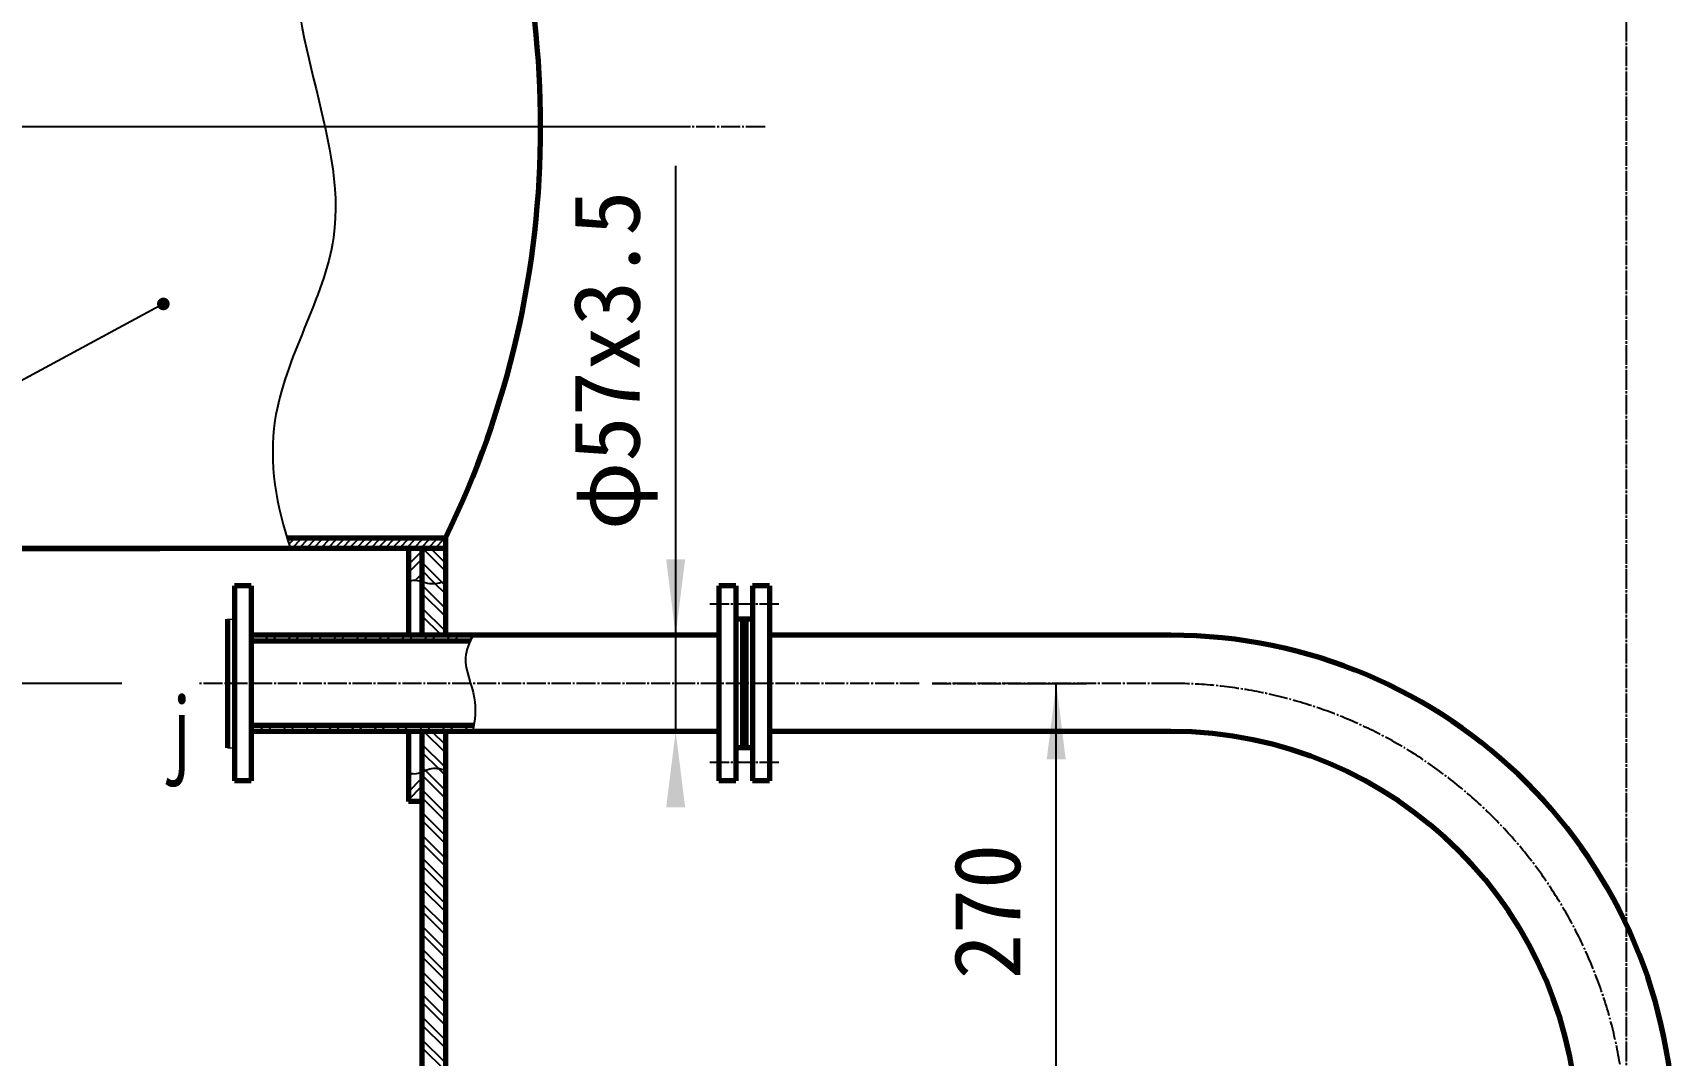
# Model space of a CAD drawing. Header units: millimetres. Extents: x -23892 to 57527, y -540 to 34444.
# Drawn here: x 8553 to 11126, y 15113 to 16716 of the extents above; entities that cross this region are included whole.
import ezdxf

# ---------------------------------------------------------------- set-up
doc = ezdxf.new("R2010")
doc.units = ezdxf.units.MM
doc.linetypes.add('EB_DASHDOT', pattern=[39, 30, -3, 3, -3])
doc.layers.get('0').update_dxf_attribs({"lineweight": 0})
for name, color, linetype, lineweight in [('CAXA0', 7, 'Continuous', 70), ('CAXA1', 1, 'EB_DASHDOT', 25), ('CAXA3', 7, 'Continuous', 25), ('CAXA4', 3, 'Continuous', 25)]:
    doc.layers.add(name, color=color, linetype=linetype, lineweight=lineweight)
doc.styles.get("Standard").update_dxf_attribs({"font": ''})
doc.styles.add('UserTxtStyle1', font='', dxfattribs={"width": 0.667})
doc.styles.get('Standard').set_extended_font_data('FangSong')
doc.styles.get('UserTxtStyle1').set_extended_font_data('FangSong')

msp = doc.modelspace()

# ---------------------------------------------------------------- hatches: boundary and pattern name
at = {"layer": 'CAXA0', "linetype": 'Continuous', "lineweight": 25}
for color, points in [(0, [(8767.8664, 16290.9425), (8767.7443, 16292.4936), (8767.3811, 16294.0064), (8766.7857, 16295.4438), (8765.9728, 16296.7704), (8764.9623, 16297.9535), (8763.7792, 16298.9639), (8762.4527, 16299.7769), (8761.0152, 16300.3723), (8759.5024, 16300.7355), (8757.9513, 16300.8575), (8756.4003, 16300.7355), (8754.8874, 16300.3723), (8753.45, 16299.7769), (8752.1234, 16298.9639), (8750.9404, 16297.9535), (8749.9299, 16296.7704), (8749.117, 16295.4438), (8748.5216, 16294.0064), (8748.1584, 16292.4936), (8748.0363, 16290.9425), (8748.1584, 16289.3915), (8748.5216, 16287.8786), (8749.117, 16286.4412), (8749.9299, 16285.1146), (8750.9404, 16283.9316), (8752.1234, 16282.9211), (8753.45, 16282.1082), (8754.8874, 16281.5128), (8756.4003, 16281.1496), (8757.9513, 16281.0275), (8759.5024, 16281.1496), (8761.0152, 16281.5128), (8762.4527, 16282.1082), (8763.7792, 16282.9211), (8764.9623, 16283.9316), (8765.9728, 16285.1146), (8766.7857, 16286.4412), (8767.3811, 16287.8786), (8767.7443, 16289.3915)]), (3, [(9561.0277, 15771.4883), (9546.1552, 15890.4685), (9575.9003, 15890.4685)]), (3, [(10157.5558, 15696.1342), (10172.4283, 15577.154), (10142.6833, 15577.154)]), (3, [(9561.0277, 15620.7801), (9546.1552, 15501.7999), (9575.9003, 15501.7999)])]:
    msp.add_hatch(color=color, dxfattribs=at).paths.add_polyline_path(points, flags=0)

# ---------------------------------------------------------------- linework, layer by layer
for p, q in [((8858.6342, 15797.0022), (8869.2102, 15797.0022)), ((8895.6502, 15771.4883), (8895.6502, 15620.7801)), ((8858.6342, 15595.2663), (8869.2102, 15595.2663))]:
    msp.add_line(p, q)
at = {"layer": 'CAXA0', "color": 3, "linetype": 'Continuous', "lineweight": 25}
for p, q in [((9582.1417, 16568.6555), (7684.0727, 16568.6555)), ((9561.0277, 16507.3162), (9561.0277, 15620.7801)), ((9509.7825, 15771.4883), (9513.4357, 15771.4883)), ((8692.7998, 15696.1342), (8025.4616, 15696.1342)), ((10082.1373, 15696.1342), (10205.1479, 15696.1342)), ((10157.5558, 14982.2532), (10157.5558, 15696.1342)), ((9509.7825, 15620.7801), (9513.4357, 15620.7801))]:
    msp.add_line(p, q, dxfattribs=at)
at = {"layer": 'CAXA0', "color": 0, "linetype": 'Continuous', "lineweight": 25}
for p, q in [((8757.9513, 16290.9425), (7102.6093, 15397.2262)), ((8954.9727, 15914.6948), (8963.7964, 15923.5185)), ((8959.1499, 15907.6545), (8975.0139, 15923.5185)), ((8970.3675, 15907.6545), (8986.2315, 15923.5185)), ((8981.585, 15907.6545), (8997.4491, 15923.5185)), ((8992.8026, 15907.6545), (9008.6666, 15923.5185)), ((9004.0201, 15907.6545), (9019.8842, 15923.5185)), ((9015.2377, 15907.6545), (9031.1017, 15923.5185)), ((9026.4553, 15907.6545), (9042.3193, 15923.5185)), ((9037.6728, 15907.6545), (9053.5368, 15923.5185)), ((9048.8904, 15907.6545), (9064.7544, 15923.5185)), ((9060.1079, 15907.6545), (9075.972, 15923.5185)), ((9071.3255, 15907.6545), (9087.1895, 15923.5185)), ((9082.543, 15907.6545), (9098.4071, 15923.5185)), ((9093.7606, 15907.6545), (9109.6246, 15923.5185)), ((9104.9782, 15907.6545), (9120.8422, 15923.5185)), ((9116.1957, 15907.6545), (9132.0597, 15923.5185)), ((9127.4133, 15907.6545), (9143.2773, 15923.5185)), ((9138.6308, 15907.6545), (9154.4949, 15923.5185)), ((9141.9768, 15905.3917), (9144.2396, 15907.6545)), ((9141.9768, 15882.368), (9163.1288, 15903.52)), ((9149.8484, 15907.6545), (9165.7124, 15923.5185)), ((9161.066, 15907.6545), (9176.93, 15923.5185)), ((9200.1449, 15871.9586), (9164.449, 15907.6545)), ((9172.2835, 15907.6545), (9188.1475, 15923.5185)), ((9200.1449, 15884.5507), (9177.041, 15907.6545)), ((9183.5011, 15907.6545), (9199.3651, 15923.5185)), ((9194.7186, 15907.6545), (9200.1449, 15913.0808)), ((9141.9768, 15869.7759), (9163.1288, 15890.928)), ((9193.4898, 15855.59), (9163.1288, 15885.951)), ((9152.503, 15857.2785), (9163.1288, 15867.9043)), ((9182.5552, 15853.9325), (9163.1288, 15873.3589)), ((9200.1449, 15813.3192), (9163.1288, 15850.3352)), ((9200.1449, 15836.3429), (9182.5552, 15853.9325)), ((9200.1449, 15848.9349), (9193.4898, 15855.59)), ((9200.1449, 15800.7271), (9163.1288, 15837.7432)), ((9200.1449, 15777.7034), (9163.1288, 15814.7195)), ((9193.7679, 15771.4883), (9163.1288, 15802.1274)), ((9170.7442, 15771.4883), (9163.1288, 15779.1037)), ((8895.6502, 15765.9124), (8901.2262, 15771.4883)), ((8914.9958, 15762.2343), (8924.2499, 15771.4883)), ((8927.5879, 15762.2343), (8936.8419, 15771.4883)), ((8950.6116, 15762.2343), (8959.8656, 15771.4883)), ((8963.2037, 15762.2343), (8972.4577, 15771.4883)), ((8986.2273, 15762.2343), (8995.4814, 15771.4883)), ((8998.8194, 15762.2343), (9008.0734, 15771.4883)), ((9021.8431, 15762.2343), (9031.0971, 15771.4883)), ((9034.4352, 15762.2343), (9043.6892, 15771.4883)), ((9057.4588, 15762.2343), (9066.7128, 15771.4883)), ((9070.0509, 15762.2343), (9079.3049, 15771.4883)), ((9093.0746, 15762.2343), (9102.3286, 15771.4883)), ((9105.6667, 15762.2343), (9114.9207, 15771.4883)), ((9128.6903, 15762.2343), (9137.9443, 15771.4883)), ((9141.2824, 15762.2343), (9150.5364, 15771.4883)), ((9164.3061, 15762.2343), (9173.5601, 15771.4883)), ((9176.8981, 15762.2343), (9186.1522, 15771.4883)), ((9199.9218, 15762.2343), (9209.1758, 15771.4883)), ((9212.5139, 15762.2343), (9221.7679, 15771.4883)), ((9235.5376, 15762.2343), (9242.9629, 15769.6596)), ((8917.0872, 15620.7801), (8907.8332, 15630.0341)), ((8929.6792, 15620.7801), (8920.4252, 15630.0341)), ((8952.7029, 15620.7801), (8943.4489, 15630.0341)), ((8965.295, 15620.7801), (8956.041, 15630.0341)), ((8988.3187, 15620.7801), (8979.0647, 15630.0341)), ((9000.9107, 15620.7801), (8991.6567, 15630.0341)), ((9023.9344, 15620.7801), (9014.6804, 15630.0341)), ((9036.5265, 15620.7801), (9027.2725, 15630.0341)), ((9059.5502, 15620.7801), (9050.2962, 15630.0341)), ((9072.1422, 15620.7801), (9062.8882, 15630.0341)), ((9095.1659, 15620.7801), (9085.9119, 15630.0341)), ((9107.758, 15620.7801), (9098.504, 15630.0341)), ((9130.7817, 15620.7801), (9121.5276, 15630.0341)), ((9143.3737, 15620.7801), (9134.1197, 15630.0341)), ((9166.3974, 15620.7801), (9157.1434, 15630.0341)), ((9200.1449, 15587.0326), (9166.3974, 15620.7801)), ((9178.9895, 15620.7801), (9169.7355, 15630.0341)), ((9200.1449, 15599.6247), (9178.9895, 15620.7801)), ((9202.0132, 15620.7801), (9192.7591, 15630.0341)), ((9214.6052, 15620.7801), (9205.3512, 15630.0341)), ((9237.6289, 15620.7801), (9228.3749, 15630.0341)), ((9243.8411, 15627.16), (9240.967, 15630.0341)), ((9200.1449, 15564.009), (9163.1288, 15601.025)), ((9190.7226, 15560.8392), (9163.1288, 15588.4329)), ((9141.9768, 15549.2342), (9148.0026, 15555.26)), ((9141.9768, 15526.2105), (9163.1288, 15547.3626)), ((9169.0131, 15559.525), (9163.1288, 15565.4093)), ((9200.1449, 15515.8011), (9163.1288, 15552.8172)), ((9200.1449, 15528.3932), (9169.0131, 15559.525)), ((9200.1449, 15551.4169), (9190.7226, 15560.8392)), ((9141.9768, 15513.6185), (9163.1288, 15534.7705)), ((9200.1449, 15492.7775), (9163.1288, 15529.7935)), ((9200.1449, 15480.1854), (9163.1288, 15517.2014)), ((9200.1449, 15457.1617), (9163.1288, 15494.1778)), ((9200.1449, 15444.5696), (9163.1288, 15481.5857)), ((9200.1449, 15421.546), (9163.1288, 15458.562)), ((9200.1449, 15408.9539), (9163.1288, 15445.97)), ((9200.1449, 15385.9302), (9163.1288, 15422.9463)), ((9200.1449, 15373.3382), (9163.1288, 15410.3542)), ((9200.1449, 15350.3145), (9163.1288, 15387.3305)), ((9200.1449, 15337.7224), (9163.1288, 15374.7385)), ((9200.1449, 15314.6987), (9163.1288, 15351.7148)), ((9200.1449, 15302.1067), (9163.1288, 15339.1227)), ((9200.1449, 15279.083), (9163.1288, 15316.099)), ((9200.1449, 15266.4909), (9163.1288, 15303.507)), ((9200.1449, 15243.4672), (9163.1288, 15280.4833)), ((9200.1449, 15230.8752), (9163.1288, 15267.8912)), ((9200.1449, 15207.8515), (9163.1288, 15244.8675)), ((9200.1449, 15195.2594), (9163.1288, 15232.2755)), ((9200.1449, 15172.2357), (9163.1288, 15209.2518)), ((9200.1449, 15159.6437), (9163.1288, 15196.6597)), ((9200.1449, 15136.62), (9163.1288, 15173.636)), ((9200.1449, 15124.0279), (9163.1288, 15161.044)), ((9200.1449, 15101.0042), (9163.1288, 15138.0203)), ((9200.1449, 15088.4122), (9163.1288, 15125.4282))]:
    msp.add_line(p, q, dxfattribs=at)
at = {"layer": 'CAXA0', "linetype": 'Continuous', "lineweight": 70}
for p, q in [((8499.0497, 15907.6545), (8752.3044, 15907.6545)), ((9200.1449, 15907.6545), (8499.0497, 15907.6545)), ((9200.1449, 15923.5185), (8952.0731, 15923.5185)), ((9141.9768, 15907.6545), (9141.9768, 15771.4883)), ((9163.1288, 15907.6545), (9163.1288, 15771.4883)), ((9200.1449, 15923.5185), (9200.1449, 15771.4883)), ((8869.2102, 15849.1673), (8869.2102, 15543.1011)), ((8895.6502, 15849.1673), (8869.2102, 15849.1673)), ((8895.6502, 15849.1673), (8895.6502, 15543.1011)), ((9628.7626, 15849.1673), (9628.7626, 15543.1011)), ((9655.2027, 15849.1673), (9628.7626, 15849.1673)), ((9655.2027, 15849.1673), (9655.2027, 15543.1011)), ((9681.6427, 15849.1673), (9681.6427, 15543.1011)), ((9708.0827, 15849.1673), (9681.6427, 15849.1673)), ((9708.0827, 15849.1673), (9708.0827, 15543.1011)), ((8858.6342, 15797.0022), (8858.6342, 15595.2663)), ((9681.6427, 15797.0022), (9655.2027, 15797.0022)), ((9665.7787, 15797.0022), (9665.7787, 15595.2663)), ((9671.0667, 15797.0022), (9671.0667, 15595.2663)), ((9200.1449, 15771.4883), (8895.6502, 15771.4883)), ((9238.9267, 15762.2343), (8895.6502, 15762.2343)), ((9628.7626, 15771.4883), (9200.1449, 15771.4883)), ((10337.0665, 15771.4883), (9708.0827, 15771.4883)), ((9244.4323, 15630.0341), (8895.6502, 15630.0341)), ((9200.1449, 15620.7801), (8895.6502, 15620.7801)), ((9141.9768, 15620.7801), (9141.9768, 15511.0539)), ((9163.1288, 15620.7801), (9163.1288, 13210.7707)), ((9628.7626, 15620.7801), (9200.1449, 15620.7801)), ((9200.1449, 15620.7801), (9200.1449, 13210.7707)), ((10337.0665, 15620.7801), (9708.0827, 15620.7801)), ((9681.6427, 15595.2663), (9655.2027, 15595.2663)), ((8895.6502, 15543.1011), (8869.2102, 15543.1011)), ((9655.2027, 15543.1011), (9628.7626, 15543.1011)), ((9708.0827, 15543.1011), (9681.6427, 15543.1011)), ((9163.1288, 15511.0539), (9141.9768, 15511.0539))]:
    msp.add_line(p, q, dxfattribs=at)
for centre, radius, start, end in [((7880.5455, 16568.6555), 1468.8581, 333.9465235, 26.0534765), ((10337.0665, 14982.2532), 789.2351, 0, 90), ((10337.0665, 14982.2532), 638.5269, 0, 90)]:
    msp.add_arc(centre, radius, start, end, dxfattribs=at)
at = {"layer": 'CAXA1', "color": 1, "linetype": 'EB_DASHDOT', "lineweight": 25}
for p, q in [((11050.9475, 23714.4199), (11050.9475, 11338.4563)), ((11050.9475, 20164.5006), (11050.9475, 13746.4989)), ((9701.1219, 16568.6555), (8194.3697, 16568.6555)), ((9722.7004, 15820.2799), (9613.9275, 15820.2799)), ((9942.61, 15696.1342), (8811.78, 15696.1342)), ((10337.0665, 15696.1342), (9963.1571, 15696.1342)), ((9963.1571, 15696.1342), (10077.7943, 15696.1342)), ((9722.7004, 15571.9885), (9613.9275, 15571.9885))]:
    msp.add_line(p, q, dxfattribs=at)
msp.add_arc((10337.0665, 14982.2532), 713.881, 0, 90.0000528, dxfattribs=at)
at = {"layer": 'CAXA3', "color": 7, "linetype": 'Continuous', "lineweight": 25}
for points, knots in [([(9011.3367, 17229.6564), (9025.3272, 17206.0639), (9072.0775, 17096.6907), (8875.3348, 16822.6536), (9115.5621, 16452.6911), (8905.4791, 16144.9045), (8934.6601, 15973.567), (8957.2861, 15907.6545)], [0, 0, 0, 0, 2.024313551, 8.832104135, 21.634289872, 29.277037521, 34.404019273, 34.404019273, 34.404019273, 34.404019273]), ([(9141.9768, 15855.2115), (9144.3386, 15856.4446), (9155.0889, 15860.3234), (9174.719, 15849.58), (9192.1108, 15853.492), (9200.1449, 15856.5988)], [0, 0, 0, 0, 0.198935127, 0.869194609, 1.506663702, 1.506663702, 1.506663702, 1.506663702]), ([(9243.9569, 15771.4883), (9237.3161, 15760.548), (9223.9988, 15727.6289), (9250.8823, 15677.9397), (9246.5161, 15638.2112), (9242.5288, 15620.7801)], [0, 0, 0, 0, 0.937992234, 2.575848654, 3.915175791, 3.915175791, 3.915175791, 3.915175791]), ([(9141.9768, 15556.6823), (9145.126, 15555.293), (9156.6124, 15552.197), (9174.8233, 15565.3583), (9192.0203, 15562.725), (9200.1449, 15560.1366)], [0, 0, 0, 0, 0.253769148, 0.888400831, 1.516763032, 1.516763032, 1.516763032, 1.516763032])]:
    msp.add_open_spline(points, degree=3, knots=knots, dxfattribs=at)

# ---------------------------------------------------------------- texts
at = {"layer": 'CAXA0', "color": 3, "lineweight": 25}
for s, p in [('φ57x3.5', (9504.6609, 15936.1296)), ('270', (10101.189, 15232.1192))]:
    msp.add_text(s, height=104.10765, rotation=90, dxfattribs=at).set_placement(p)
at = {"layer": 'CAXA4', "color": 3, "lineweight": 25, "style": 'UserTxtStyle1', "width": 0.667}
msp.add_text('j', height=108.272, dxfattribs=at).set_placement((8760.4379, 15566.2692))

doc.saveas('drawing.dxf')
